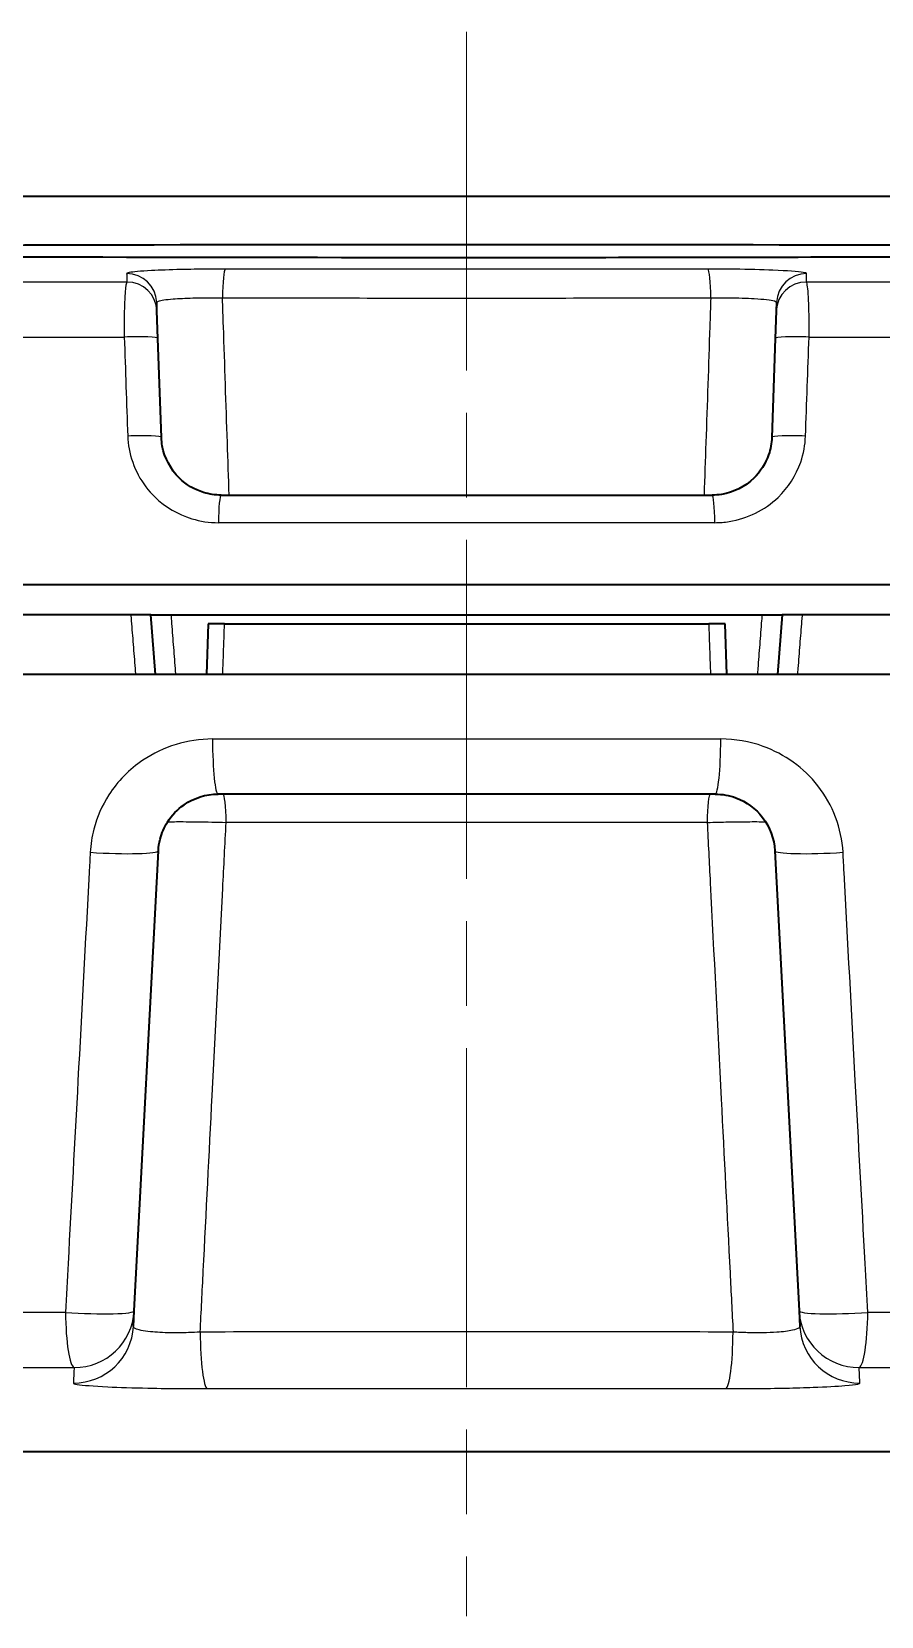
# Model space of a CAD drawing. Header units: millimetres. Extents: x 0 to 1594, y 0 to 281.
# Drawn here: x 524.12 to 538.32, y 80.24 to 106.74 of the extents above; entities that cross this region are included whole.
import ezdxf

# ---------------------------------------------------------------- set-up
doc = ezdxf.new("R2010")
doc.units = ezdxf.units.MM
doc.linetypes.add('CHAIN', pattern=[0.3543, 0.2362, -0.0295, 0.0591, -0.0295])
doc.layers.add('Centerline (ISO)', color=7, linetype='Continuous', lineweight=18, true_color=0x80ffff)
doc.layers.add('Visible (ISO)', color=7, linetype='Continuous', lineweight=35)
doc.layers.add('Visible Narrow (ISO)', color=7, linetype='Continuous', lineweight=25)

msp = doc.modelspace()

# ---------------------------------------------------------------- linework, layer by layer
at = {"layer": 'Centerline (ISO)', "linetype": 'CHAIN', "ltscale": 23.990969}
msp.add_line((531.3906, 106.7362), (531.3906, 80.2362), dxfattribs=at)
at = {"layer": 'Visible (ISO)'}
for p, q in [((520.5589, 103.9862), (542.2223, 103.9862)), ((526.2132, 102.067), (526.2082, 102.2092)), ((526.2293, 101.6068), (526.2132, 102.067)), ((536.568, 102.067), (536.552, 101.6068)), ((536.573, 102.2092), (536.568, 102.067)), ((526.2871, 99.9513), (526.2293, 101.6068)), ((536.552, 101.6068), (536.4942, 99.9513)), ((527.2865, 98.9862), (535.4948, 98.9862)), ((543.9995, 97.4862), (518.7817, 97.4862)), ((525.7753, 96.9862), (518.9702, 96.9862)), ((526.1119, 96.9862), (525.7753, 96.9862)), ((526.1906, 95.9862), (526.1119, 96.9862)), ((526.1119, 96.9862), (536.6693, 96.9862)), ((527.0703, 96.8362), (527.0406, 95.9862)), ((527.3431, 96.8362), (527.0703, 96.8362)), ((527.3431, 96.8362), (535.4381, 96.8362)), ((535.7109, 96.8362), (535.4381, 96.8362)), ((535.7406, 95.9862), (535.7109, 96.8362)), ((536.6693, 96.9862), (536.5906, 95.9862)), ((537.0059, 96.9862), (536.6693, 96.9862)), ((543.811, 96.9862), (537.0059, 96.9862)), ((527.3133, 95.9862), (518.7847, 95.9862)), ((535.468, 95.9862), (527.3133, 95.9862)), ((543.9965, 95.9862), (535.468, 95.9862)), ((535.5465, 93.9862), (527.2348, 93.9862)), ((525.8329, 85.3445), (526.2361, 93.0385)), ((536.5451, 93.0385), (536.9483, 85.3445)), ((525.8193, 85.0843), (525.8329, 85.3445)), ((536.9483, 85.3445), (536.962, 85.0843)), ((545.934, 82.9862), (516.8472, 82.9862))]:
    msp.add_line(p, q, dxfattribs=at)
msp.add_ellipse((531.3906, 102.1565), major_axis=(-52.9808, 0), ratio=0.019201, start_param=4.4482851, end_param=4.9764928, dxfattribs=at)
for points, knots in [([(544.4174, 102.9932), (542.2777, 102.9798), (540.0559, 102.9704), (535.5189, 102.9583), (533.2154, 102.9556), (526.605, 102.9568), (522.3502, 102.9682), (518.3638, 102.9932)], [-2.6921121, -2.6921121, -2.6921121, -2.6921121, -1.9989849, -1.9989849, -1.3070956, -1.3070956, -0.0156897, -0.0156897, -0.0156897, -0.0156897]), ([(527.2865, 98.9862), (527.1869, 98.9862), (527.0875, 99.0012), (526.8408, 99.077), (526.7008, 99.1603), (526.4401, 99.4151), (526.3388, 99.6057), (526.2938, 99.8562), (526.2887, 99.9037), (526.2871, 99.9513)], [-0.23209208, -0.23209208, -0.23209208, -0.23209208, -0.18709551, -0.18709551, -0.11510099, -0.11510099, -0.02150812, -0.02150812, 0, 0, 0, 0]), ([(536.4942, 99.9513), (536.4907, 99.8529), (536.4726, 99.7551), (536.39, 99.5136), (536.3037, 99.3777), (536.0452, 99.1268), (535.8548, 99.0311), (535.6008, 98.9904), (535.5478, 98.9862), (535.4948, 98.9862)], [-0.23209208, -0.23209208, -0.23209208, -0.23209208, -0.18761986, -0.18761986, -0.11646431, -0.11646431, -0.02396209, -0.02396209, 0, 0, 0, 0]), ([(526.2361, 93.0385), (526.2396, 93.1039), (526.2494, 93.1688), (526.2911, 93.3333), (526.3327, 93.4302), (526.4601, 93.6329), (526.5555, 93.7324), (526.832, 93.9233), (527.0327, 93.9862), (527.2348, 93.9862)], [0, 0, 0, 0, 0.03940136, 0.03940136, 0.10244352, 0.10244352, 0.18439834, 0.18439834, 0.30617342, 0.30617342, 0.30617342, 0.30617342]), ([(535.5465, 93.9862), (535.6643, 93.9862), (535.7819, 93.9651), (536.0684, 93.8596), (536.2251, 93.7442), (536.4615, 93.4366), (536.5345, 93.2399), (536.5451, 93.0385)], [0, 0, 0, 0, 0.07104748, 0.07104748, 0.18472346, 0.18472346, 0.30617077, 0.30617077, 0.30617077, 0.30617077])]:
    msp.add_open_spline(points, degree=3, knots=knots, dxfattribs=at)
at = {"layer": 'Visible Narrow (ISO)'}
for p, q in [((535.5408, 98.5254), (527.2404, 98.5254)), ((527.1404, 94.9077), (535.6408, 94.9077)), ((535.4122, 93.5124), (527.3691, 93.5124))]:
    msp.add_line(p, q, dxfattribs=at)
for centre, major_axis, ratio, start_param, end_param in [((525.7085, 102.1917), (0.4997, 0.0174), 0.9989478, 0, 1.5414164), ((527.3598, 102.2667), (0.0005, 0.5), 0.1033111, 0.0446386, 1.5359872), ((535.4214, 102.2667), (-0.0005, 0.5), 0.1033111, 4.7471981, 6.2385467), ((537.0727, 102.1917), (-0.4997, 0.0174), 0.9989478, 4.7417689, 6.2831853), ((525.7135, 102.0496), (0.4997, 0.0174), 0.9988321, 0, 1.5419655), ((537.0677, 102.0496), (-0.4997, 0.0174), 0.9988321, 4.7412198, 6.2831853), ((525.7296, 101.5894), (0.4997, 0.0174), 0.0835243, 0, 1.6960617), ((537.0517, 101.5894), (-0.4997, 0.0174), 0.0835243, 4.5871236, 6.2831853), ((525.7874, 99.9338), (0.4997, 0.0174), 0.0834477, 0, 1.6943731), ((536.9939, 99.9338), (-0.4997, 0.0174), 0.0834477, 4.5888122, 6.2831853), ((527.2865, 98.4862), (0, 0.5), 0.0923948, 0, 1.4922565), ((535.4948, 98.4862), (0, 0.5), 0.0923948, 4.7909288, 6.2831853), ((527.2348, 94.9862), (0, -1), 0.0946271, 4.7909288, 6.2831853), ((535.5465, 94.9862), (0, -1), 0.0946271, 0, 1.4922565), ((527.3143, 93.4862), (0, 0.5), 0.1096142, 4.7647489, 6.2831853), ((535.4669, 93.4862), (0, 0.5), 0.1096142, 0, 1.5184364), ((525.2375, 93.0909), (0.9986, -0.0523), 0.0864881, 4.576118, 6.2831853), ((537.5437, 93.0909), (-0.9986, -0.0523), 0.0864881, 0, 1.7070674), ((524.8343, 85.3969), (0.9986, -0.0523), 0.0872257, 4.5647398, 6.2831853), ((524.8343, 85.3969), (0.9986, -0.0523), 0.9988474, 4.7577994, 6.2831853), ((537.947, 85.3969), (-0.9986, -0.0523), 0.0872257, 0, 1.7184455), ((537.947, 85.3969), (-0.9986, -0.0523), 0.9988474, 0, 1.5253859), ((524.8343, 85.3969), (0.0005, -1), 0.1519324, 4.7908556, 6.2346544), ((524.8206, 85.1367), (0.9986, -0.0523), 0.9990603, 4.758967, 6.2831853), ((537.9606, 85.1367), (-0.9986, -0.0523), 0.9990603, 0, 1.5242183), ((537.947, 85.3969), (-0.0005, -1), 0.1519324, 0.0485309, 1.4923297), ((527.0585, 85.0423), (0.0017, -1), 0.1230074, 4.7645458, 6.2415272), ((535.7228, 85.0423), (-0.0017, -1), 0.1230074, 0.0416581, 1.5186395)]:
    msp.add_ellipse(centre, major_axis=major_axis, ratio=ratio, start_param=start_param, end_param=end_param, dxfattribs=at)
for points, knots in [([(527.358, 102.7662), (527.2613, 102.7663), (527.1636, 102.766), (526.9119, 102.764), (526.7593, 102.7616), (526.4303, 102.7539), (526.2607, 102.7479), (525.9397, 102.7312), (525.8097, 102.7197), (525.7198, 102.7023), (525.7056, 102.6967), (525.7058, 102.6912)], [0, 0, 0, 0, 0.02914914, 0.02914914, 0.07578776, 0.07578776, 0.13641797, 0.13641797, 0.21523724, 0.21523724, 0.25121954, 0.25121954, 0.25121954, 0.25121954]), ([(525.7058, 102.6912), (525.7065, 102.6681), (525.7073, 102.6447), (525.7089, 102.5973), (525.7097, 102.5733), (525.7105, 102.549)], [-0.30207606, -0.30207606, -0.30207606, -0.30207606, -0.15103803, -0.15103803, 0, 0, 0, 0]), ([(535.4232, 102.7662), (534.7535, 102.7656), (534.082, 102.7651), (532.7372, 102.7645), (532.0639, 102.7644), (531.3906, 102.7644), (530.7173, 102.7644), (530.044, 102.7645), (528.6992, 102.7651), (528.0277, 102.7656), (527.358, 102.7662)], [-0.80760007, -0.80760007, -0.80760007, -0.80760007, -0.60570005, -0.60570005, -0.40380003, -0.40380003, -0.40380003, -0.20190002, -0.20190002, 0, 0, 0, 0]), ([(537.0754, 102.6912), (537.0757, 102.6976), (537.0566, 102.704), (536.9348, 102.7244), (536.7554, 102.7375), (536.3264, 102.755), (536.1036, 102.7606), (535.7227, 102.7655), (535.5718, 102.7664), (535.4232, 102.7662)], [0, 0, 0, 0, 0.0416192, 0.0416192, 0.1347749, 0.1347749, 0.20643314, 0.20643314, 0.25121954, 0.25121954, 0.25121954, 0.25121954]), ([(537.0708, 102.549), (537.0716, 102.5733), (537.0724, 102.5973), (537.0739, 102.6447), (537.0747, 102.6681), (537.0754, 102.6912)], [-0.30207606, -0.30207606, -0.30207606, -0.30207606, -0.15103803, -0.15103803, 0, 0, 0, 0]), ([(525.7105, 102.549), (525.2588, 102.5491), (524.8081, 102.5493), (522.4559, 102.5501), (520.5738, 102.5511), (518.7284, 102.5524)], [-0.71784722, -0.71784722, -0.71784722, -0.71784722, -0.58134514, -0.58134514, -0.00367717, -0.00367717, -0.00367717, -0.00367717]), ([(525.7105, 102.549), (525.6989, 102.5402), (525.6885, 102.4818), (525.6748, 102.3076), (525.6704, 102.211), (525.6656, 102.0132), (525.6645, 101.9183), (525.6645, 101.7568), (525.6649, 101.693), (525.6657, 101.6286)], [-0.072623604, -0.072623604, -0.072623604, -0.072623604, -0.045369475, -0.045369475, -0.025205264, -0.025205264, -0.009694332, -0.009694332, 0, 0, 0, 0]), ([(544.0528, 102.5524), (542.2074, 102.5511), (540.3253, 102.5501), (537.9731, 102.5493), (537.5224, 102.5491), (537.0708, 102.549)], [-2.57005471, -2.57005471, -2.57005471, -2.57005471, -1.99238675, -1.99238675, -1.85588466, -1.85588466, -1.85588466, -1.85588466]), ([(537.1155, 101.6286), (537.1177, 101.803), (537.1169, 101.9731), (537.1101, 102.2292), (537.1054, 102.3255), (537.0945, 102.4534), (537.0889, 102.4949), (537.079, 102.5362), (537.0749, 102.5458), (537.0708, 102.549)], [-0.072623606, -0.072623606, -0.072623606, -0.072623606, -0.046365197, -0.046365197, -0.025758443, -0.025758443, -0.009907093, -0.009907093, 0, 0, 0, 0]), ([(526.2082, 102.2092), (526.208, 102.2162), (526.2173, 102.2232), (526.2769, 102.2443), (526.3633, 102.2573), (526.577, 102.2746), (526.6899, 102.2802), (526.9091, 102.2859), (527.0108, 102.2869), (527.1786, 102.2863), (527.2437, 102.2855), (527.3082, 102.2842)], [-0.25121954, -0.25121954, -0.25121954, -0.25121954, -0.21523724, -0.21523724, -0.13641797, -0.13641797, -0.07578776, -0.07578776, -0.02914914, -0.02914914, 0, 0, 0, 0]), ([(527.3082, 102.2842), (527.9862, 102.2836), (528.666, 102.2831), (530.0274, 102.2825), (530.709, 102.2823), (531.3906, 102.2823), (532.0722, 102.2823), (532.7538, 102.2825), (534.1153, 102.2831), (534.7951, 102.2836), (535.473, 102.2842)], [0, 0, 0, 0, 0.20190002, 0.20190002, 0.40380003, 0.40380003, 0.40380003, 0.60570005, 0.60570005, 0.80760007, 0.80760007, 0.80760007, 0.80760007]), ([(527.4203, 98.9862), (527.4103, 99.2795), (527.4003, 99.5729), (527.3904, 99.8662), (527.3684, 100.513), (527.3464, 101.1597), (527.319, 101.9657), (527.3136, 102.125), (527.3082, 102.2842)], [0.30047418, 0.30047418, 0.30047418, 0.30047418, 0.38859335, 0.38859335, 0.38859335, 0.58289002, 0.58289002, 0.63072111, 0.63072111, 0.63072111, 0.63072111]), ([(535.473, 102.2842), (535.4676, 102.1249), (535.4622, 101.9657), (535.4348, 101.1596), (535.4128, 100.5128), (535.3909, 99.8659), (535.3809, 99.5727), (535.3709, 99.2794), (535.361, 98.9862)], [-0.63076992, -0.63076992, -0.63076992, -0.63076992, -0.58292663, -0.58292663, -0.38861776, -0.38861776, -0.38861776, -0.30052299, -0.30052299, -0.30052299, -0.30052299]), ([(535.473, 102.2842), (535.5721, 102.2862), (535.6727, 102.287), (535.9266, 102.2856), (536.075, 102.2812), (536.3606, 102.2644), (536.48, 102.2498), (536.5607, 102.2253), (536.5733, 102.2173), (536.573, 102.2092)], [-0.25121954, -0.25121954, -0.25121954, -0.25121954, -0.20643314, -0.20643314, -0.1347749, -0.1347749, -0.0416192, -0.0416192, 0, 0, 0, 0]), ([(518.769, 101.632), (520.5531, 101.6307), (522.3701, 101.6298), (524.6912, 101.6289), (525.1779, 101.6288), (525.6657, 101.6286)], [0.03583204, 0.03583204, 0.03583204, 0.03583204, 0.58134514, 0.58134514, 0.72560509, 0.72560509, 0.72560509, 0.72560509]), ([(525.6657, 101.6286), (525.6755, 101.3527), (525.6852, 101.0768), (525.7048, 100.5249), (525.7146, 100.249), (525.7243, 99.9731)], [-0.16623559, -0.16623559, -0.16623559, -0.16623559, -0.0831178, -0.0831178, 0, 0, 0, 0]), ([(537.0569, 99.9731), (537.0667, 100.249), (537.0764, 100.5249), (537.096, 101.0768), (537.1058, 101.3527), (537.1155, 101.6286)], [-0.16623559, -0.16623559, -0.16623559, -0.16623559, -0.0831178, -0.0831178, 0, 0, 0, 0]), ([(537.1155, 101.6286), (537.6033, 101.6288), (538.0901, 101.6289), (540.4112, 101.6298), (542.2281, 101.6307), (544.0122, 101.632)], [1.84812679, 1.84812679, 1.84812679, 1.84812679, 1.99238675, 1.99238675, 2.53789985, 2.53789985, 2.53789985, 2.53789985]), ([(525.7243, 99.9731), (525.7269, 99.9017), (525.7346, 99.8305), (525.8028, 99.4547), (525.9566, 99.1687), (526.352, 98.7866), (526.5644, 98.6616), (526.9386, 98.5479), (527.0894, 98.5254), (527.2404, 98.5254)], [0, 0, 0, 0, 0.02150812, 0.02150812, 0.11510099, 0.11510099, 0.18709551, 0.18709551, 0.23209208, 0.23209208, 0.23209208, 0.23209208]), ([(535.5408, 98.5254), (535.6212, 98.5254), (535.7016, 98.5318), (536.087, 98.5928), (536.3757, 98.7364), (536.7678, 99.1127), (536.8988, 99.3166), (537.0242, 99.6788), (537.0517, 99.8254), (537.0569, 99.9731)], [0, 0, 0, 0, 0.02396209, 0.02396209, 0.11646431, 0.11646431, 0.18761986, 0.18761986, 0.23209208, 0.23209208, 0.23209208, 0.23209208]), ([(525.7753, 96.9862), (525.7779, 96.9528), (525.7806, 96.9194), (525.7938, 96.7526), (525.8044, 96.6191), (525.815, 96.4857), (525.8255, 96.3525), (525.8361, 96.2192), (525.8493, 96.0527), (525.8519, 96.0194), (525.8546, 95.9862)], [-0.13091625, -0.13091625, -0.13091625, -0.13091625, -0.12082253, -0.12082253, -0.08051698, -0.08051698, -0.08051698, -0.04025849, -0.04025849, -0.0302112, -0.0302112, -0.0302112, -0.0302112]), ([(526.5295, 95.9862), (526.5269, 96.0197), (526.5243, 96.0532), (526.5112, 96.2208), (526.5008, 96.3549), (526.4903, 96.489), (526.4799, 96.6222), (526.4695, 96.7554), (526.4566, 96.9211), (526.4541, 96.9536), (526.4515, 96.9862)], [-0.13111449, -0.13111449, -0.13111449, -0.13111449, -0.12099465, -0.12099465, -0.08047408, -0.08047408, -0.08047408, -0.04023704, -0.04023704, -0.03040151, -0.03040151, -0.03040151, -0.03040151]), ([(527.3133, 95.9862), (527.314, 96.0061), (527.3147, 96.026), (527.3196, 96.1665), (527.3238, 96.287), (527.3281, 96.4075), (527.3323, 96.5292), (527.3366, 96.651), (527.3416, 96.7939), (527.3424, 96.815), (527.3431, 96.8362)], [0.030206993, 0.030206993, 0.030206993, 0.030206993, 0.036192012, 0.036192012, 0.072384025, 0.072384025, 0.072384025, 0.108946526, 0.108946526, 0.115302009, 0.115302009, 0.115302009, 0.115302009]), ([(535.4381, 96.8362), (535.4388, 96.8156), (535.4395, 96.7951), (535.4445, 96.6533), (535.4488, 96.5322), (535.453, 96.4111), (535.4573, 96.29), (535.4615, 96.1689), (535.4665, 96.0272), (535.4672, 96.0067), (535.468, 95.9862)], [-0.115302009, -0.115302009, -0.115302009, -0.115302009, -0.109124714, -0.109124714, -0.072740402, -0.072740402, -0.072740402, -0.036370201, -0.036370201, -0.030206993, -0.030206993, -0.030206993, -0.030206993]), ([(536.3297, 96.9862), (536.3271, 96.9533), (536.3246, 96.9205), (536.3116, 96.7541), (536.3012, 96.6207), (536.2908, 96.4872), (536.2804, 96.3534), (536.2699, 96.2195), (536.2569, 96.0526), (536.2543, 96.0194), (536.2517, 95.9862)], [0.03040593, 0.03040593, 0.03040593, 0.03040593, 0.04033214, 0.04033214, 0.08066428, 0.08066428, 0.08066428, 0.12109417, 0.12109417, 0.13111891, 0.13111891, 0.13111891, 0.13111891]), ([(536.9266, 95.9862), (536.9293, 96.0194), (536.9319, 96.0527), (536.9451, 96.2192), (536.9557, 96.3525), (536.9663, 96.4857), (536.9768, 96.6191), (536.9874, 96.7526), (537.0006, 96.9194), (537.0033, 96.9528), (537.0059, 96.9862)], [-0.13091687, -0.13091687, -0.13091687, -0.13091687, -0.12086959, -0.12086959, -0.0806111, -0.0806111, -0.0806111, -0.04030555, -0.04030555, -0.03021183, -0.03021183, -0.03021183, -0.03021183]), ([(527.1404, 94.9077), (526.7272, 94.9077), (526.3167, 94.7819), (525.7509, 94.4002), (525.5558, 94.2011), (525.2951, 93.7958), (525.21, 93.6019), (525.1246, 93.2729), (525.1044, 93.1431), (525.0974, 93.0124)], [-0.30617342, -0.30617342, -0.30617342, -0.30617342, -0.18439834, -0.18439834, -0.10244352, -0.10244352, -0.03940136, -0.03940136, 0, 0, 0, 0]), ([(537.6839, 93.0124), (537.6622, 93.4152), (537.5126, 93.8086), (537.029, 94.4238), (536.7083, 94.6546), (536.1224, 94.8656), (535.8819, 94.9077), (535.6408, 94.9077)], [-0.30617077, -0.30617077, -0.30617077, -0.30617077, -0.18472346, -0.18472346, -0.07104748, -0.07104748, 0, 0, 0, 0]), ([(526.3913, 93.5233), (526.4567, 93.525), (526.5453, 93.5256), (526.7894, 93.5247), (526.9574, 93.5224), (527.2103, 93.5167), (527.2902, 93.5147), (527.3691, 93.5124)], [0.025756091, 0.025756091, 0.025756091, 0.025756091, 0.045638358, 0.045638358, 0.072007187, 0.072007187, 0.083928321, 0.083928321, 0.083928321, 0.083928321]), ([(526.9357, 84.99), (526.953, 85.3305), (526.9703, 85.671), (527.0373, 86.989), (527.087, 87.9665), (527.1367, 88.944), (527.1955, 90.099), (527.2542, 91.2541), (527.3317, 92.7769), (527.3504, 93.1446), (527.3691, 93.5124)], [0.19169271, 0.19169271, 0.19169271, 0.19169271, 0.2941625, 0.2941625, 0.588325, 0.588325, 0.588325, 0.93591859, 0.93591859, 1.04657769, 1.04657769, 1.04657769, 1.04657769]), ([(535.4122, 93.5124), (535.4767, 93.5142), (535.5419, 93.516), (535.7102, 93.5199), (535.8123, 93.5219), (536.0327, 93.5249), (536.1466, 93.5256), (536.2984, 93.525), (536.3486, 93.5243), (536.3898, 93.5233)], [0, 0, 0, 0, 0.009751874, 0.009751874, 0.025354873, 0.025354873, 0.045638771, 0.045638771, 0.058171349, 0.058171349, 0.058171349, 0.058171349]), ([(535.4122, 93.5124), (535.4293, 93.1763), (535.4464, 92.8403), (535.5248, 91.2984), (535.5861, 90.0926), (535.6474, 88.8867), (535.6966, 87.9187), (535.7458, 86.9508), (535.8119, 85.6519), (535.8287, 85.3209), (535.8455, 84.99)], [-1.04657769, -1.04657769, -1.04657769, -1.04657769, -0.94546437, -0.94546437, -0.58258055, -0.58258055, -0.58258055, -0.29129027, -0.29129027, -0.19169271, -0.19169271, -0.19169271, -0.19169271]), ([(525.0974, 93.0124), (525.0913, 92.8991), (525.0852, 92.7859), (525.0167, 91.5145), (524.9543, 90.3565), (524.8919, 89.1985), (524.837, 88.1786), (524.782, 87.1587), (524.7123, 85.8653), (524.6976, 85.5919), (524.6829, 85.3184)], [-0.99846969, -0.99846969, -0.99846969, -0.99846969, -0.96431416, -0.96431416, -0.61511139, -0.61511139, -0.61511139, -0.30755569, -0.30755569, -0.22509229, -0.22509229, -0.22509229, -0.22509229]), ([(538.0984, 85.3184), (538.0836, 85.5919), (538.0689, 85.8653), (537.9992, 87.1587), (537.9443, 88.1786), (537.8893, 89.1985), (537.8269, 90.3565), (537.7645, 91.5145), (537.6961, 92.7859), (537.69, 92.8991), (537.6839, 93.0124)], [-1.17279172, -1.17279172, -1.17279172, -1.17279172, -1.09032832, -1.09032832, -0.78277262, -0.78277262, -0.78277262, -0.43356986, -0.43356986, -0.39941432, -0.39941432, -0.39941432, -0.39941432]), ([(524.6829, 85.3184), (523.5945, 85.3179), (522.5124, 85.3173), (520.5356, 85.3158), (519.6382, 85.315), (518.7492, 85.3141)], [0, 0, 0, 0, 0.32288053, 0.32288053, 0.59495969, 0.59495969, 0.59495969, 0.59495969]), ([(526.9357, 84.99), (526.8712, 84.9859), (526.8059, 84.9828), (526.6375, 84.977), (526.5351, 84.9758), (526.314, 84.9789), (526.1996, 84.9848), (525.9823, 85.0071), (525.8935, 85.026), (525.8291, 85.0598), (525.8186, 85.0718), (525.8193, 85.0843)], [0, 0, 0, 0, 0.03888032, 0.03888032, 0.10108883, 0.10108883, 0.1819599, 0.1819599, 0.28709229, 0.28709229, 0.33872584, 0.33872584, 0.33872584, 0.33872584]), ([(536.962, 85.0843), (536.9625, 85.0748), (536.9566, 85.0656), (536.9248, 85.0428), (536.889, 85.0299), (536.7731, 85.0045), (536.6829, 84.9933), (536.435, 84.9767), (536.2653, 84.9743), (536.0085, 84.9812), (535.9264, 84.9849), (535.8455, 84.99)], [0, 0, 0, 0, 0.03927177, 0.03927177, 0.1021066, 0.1021066, 0.18379189, 0.18379189, 0.28998275, 0.28998275, 0.33872583, 0.33872583, 0.33872583, 0.33872583]), ([(544.032, 85.3141), (543.143, 85.315), (542.2456, 85.3158), (540.2688, 85.3173), (539.1867, 85.3179), (538.0984, 85.3184)], [0.05080137, 0.05080137, 0.05080137, 0.05080137, 0.32288053, 0.32288053, 0.64576106, 0.64576106, 0.64576106, 0.64576106]), ([(535.8455, 84.99), (534.369, 84.9923), (532.8813, 84.9935), (531.3935, 84.9935), (529.9038, 84.9935), (528.4141, 84.9923), (526.9357, 84.99)], [0.9116013, 0.9116013, 0.9116013, 0.9116013, 1.34563325, 1.34563325, 1.34563325, 1.78022874, 1.78022874, 1.78022874, 1.78022874]), ([(518.7083, 84.3936), (519.6805, 84.3946), (520.6631, 84.3954), (522.7036, 84.3969), (523.7625, 84.3975), (524.8274, 84.398)], [-0.62759479, -0.62759479, -0.62759479, -0.62759479, -0.32288053, -0.32288053, 0, 0, 0, 0]), ([(524.8274, 84.398), (524.8265, 84.3801), (524.8257, 84.3623), (524.8233, 84.313), (524.8218, 84.2819), (524.8204, 84.2514), (524.8185, 84.2126), (524.8167, 84.1747), (524.8149, 84.1376)], [-5.63301413, -5.63301413, -5.63301413, -5.63301413, -5.52070444, -5.52070444, -5.31893407, -5.31893407, -5.31893407, -5.06249616, -5.06249616, -5.06249616, -5.06249616]), ([(537.9538, 84.398), (539.0188, 84.3975), (540.0776, 84.3969), (542.1181, 84.3954), (543.1007, 84.3946), (544.0729, 84.3936)], [-0.64576106, -0.64576106, -0.64576106, -0.64576106, -0.32288053, -0.32288053, -0.01816627, -0.01816627, -0.01816627, -0.01816627]), ([(537.9663, 84.1376), (537.9645, 84.1747), (537.9627, 84.2126), (537.9609, 84.2514), (537.9594, 84.2819), (537.9579, 84.313), (537.9556, 84.3623), (537.9547, 84.3801), (537.9538, 84.398)], [-0.65997866, -0.65997866, -0.65997866, -0.65997866, -0.40354123, -0.40354123, -0.40354123, -0.20177062, -0.20177062, -0.08946068, -0.08946068, -0.08946068, -0.08946068]), ([(524.8149, 84.1376), (524.8146, 84.1302), (524.8363, 84.1226), (524.9679, 84.1002), (525.1468, 84.0858), (525.5832, 84.0651), (525.8124, 84.0577), (526.2549, 84.0483), (526.4596, 84.0455), (526.796, 84.0433), (526.9263, 84.0429), (527.055, 84.0432)], [-0.33872584, -0.33872584, -0.33872584, -0.33872584, -0.28709229, -0.28709229, -0.1819599, -0.1819599, -0.10108883, -0.10108883, -0.03888032, -0.03888032, 0, 0, 0, 0]), ([(527.055, 84.0432), (528.4938, 84.0455), (529.9436, 84.0467), (531.3934, 84.0467), (532.8414, 84.0467), (534.2893, 84.0455), (535.7262, 84.0432)], [-1.78022874, -1.78022874, -1.78022874, -1.78022874, -1.34563325, -1.34563325, -1.34563325, -0.9116013, -0.9116013, -0.9116013, -0.9116013]), ([(535.7262, 84.0432), (535.8876, 84.0429), (536.0514, 84.0435), (536.5645, 84.0481), (536.9041, 84.0553), (537.4012, 84.0736), (537.5826, 84.0834), (537.8163, 84.1026), (537.8888, 84.1115), (537.9541, 84.1262), (537.9666, 84.132), (537.9663, 84.1376)], [-0.33872583, -0.33872583, -0.33872583, -0.33872583, -0.28998275, -0.28998275, -0.18379189, -0.18379189, -0.1021066, -0.1021066, -0.03927177, -0.03927177, 0, 0, 0, 0])]:
    msp.add_open_spline(points, degree=3, knots=knots, dxfattribs=at)

doc.saveas('drawing.dxf')
